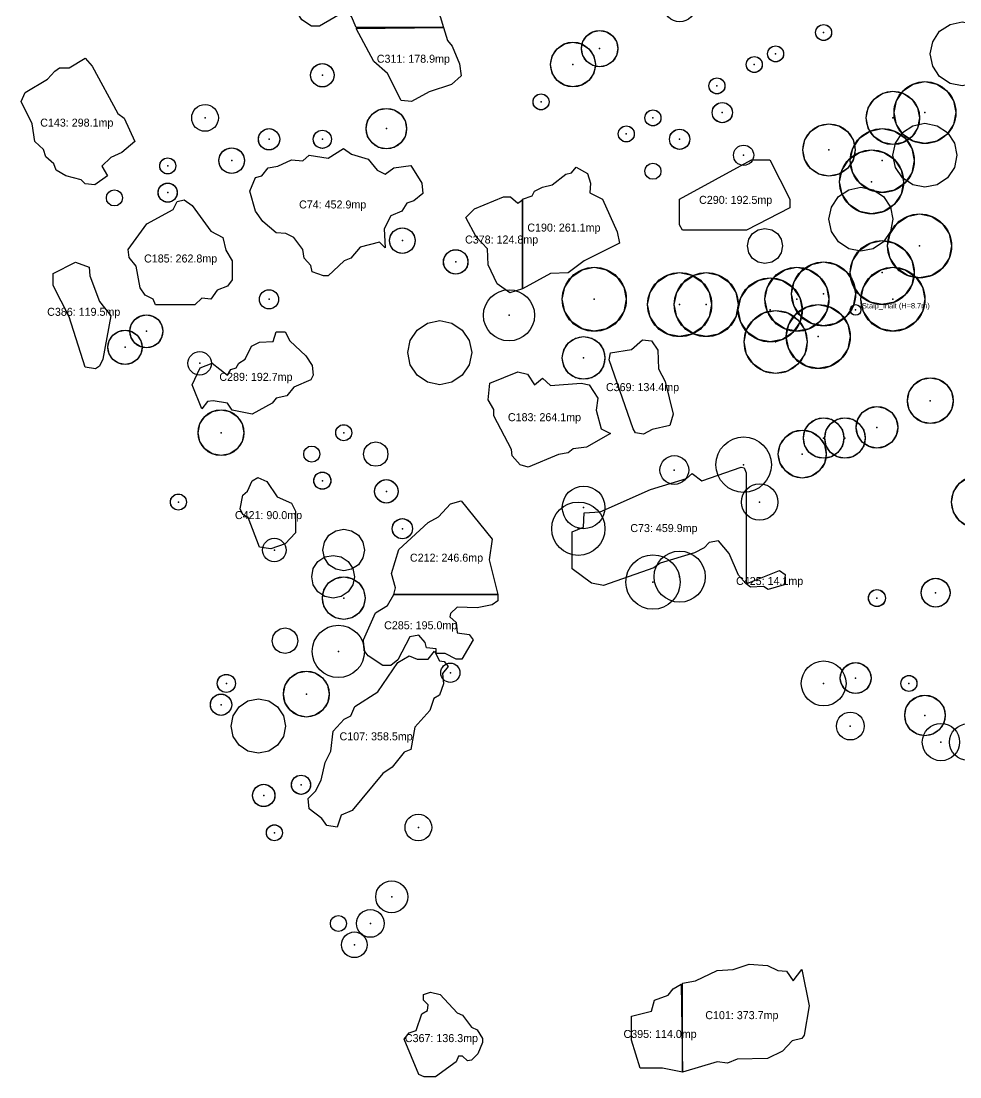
# Model space of a CAD drawing. Header units: metres. Extents: x 390541 to 400782, y 585056 to 585871.
# Drawn here: x 390572.5 to 390748.6, y 585323.4 to 585521.3 of the extents above; entities that cross this region are included whole.
import ezdxf
from ezdxf.enums import TextEntityAlignment as Align

# ---------------------------------------------------------------- set-up
doc = ezdxf.new("R2010")
doc.units = ezdxf.units.M
for name, color, linetype in [('ARBORI', 3, 'Continuous'), ('CONSTRUCTII', 1, 'Continuous'), ('STALPI', 4, 'Continuous'), ('TEXTE', 7, 'Continuous')]:
    doc.layers.add(name, color=color, linetype=linetype)

msp = doc.modelspace()

# ---------------------------------------------------------------- linework, layer by layer
at = {"layer": 'ARBORI', "color": 3}
for points in [[(390755.04, 585515.16), (390754.583, 585512.864), (390753.283, 585510.917), (390751.336, 585509.617), (390749.04, 585509.16), (390746.744, 585509.617), (390744.797, 585510.917), (390743.497, 585512.864), (390743.04, 585515.16), (390743.497, 585517.456), (390744.797, 585519.403), (390746.744, 585520.703), (390749.04, 585521.16), (390751.336, 585520.703), (390753.283, 585519.403), (390754.583, 585517.456), (390755.04, 585515.16)], [(390684.44, 585516.16), (390684.181, 585514.859), (390683.444, 585513.756), (390682.341, 585513.019), (390681.04, 585512.76), (390679.739, 585513.019), (390678.636, 585513.756), (390677.899, 585514.859), (390677.64, 585516.16), (390677.899, 585517.461), (390678.636, 585518.564), (390679.739, 585519.301), (390681.04, 585519.56), (390682.341, 585519.301), (390683.444, 585518.564), (390684.181, 585517.461), (390684.44, 585516.16)], [(390724.54, 585519.16), (390724.426, 585518.586), (390724.101, 585518.099), (390723.614, 585517.774), (390723.04, 585517.66), (390722.466, 585517.774), (390721.979, 585518.099), (390721.654, 585518.586), (390721.54, 585519.16), (390721.654, 585519.734), (390721.979, 585520.221), (390722.466, 585520.546), (390723.04, 585520.66), (390723.614, 585520.546), (390724.101, 585520.221), (390724.426, 585519.734), (390724.54, 585519.16)], [(390680.24, 585513.16), (390679.92, 585511.553), (390679.01, 585510.19), (390677.647, 585509.28), (390676.04, 585508.96), (390674.433, 585509.28), (390673.07, 585510.19), (390672.16, 585511.553), (390671.84, 585513.16), (390672.16, 585514.767), (390673.07, 585516.13), (390674.433, 585517.04), (390676.04, 585517.36), (390677.647, 585517.04), (390679.01, 585516.13), (390679.92, 585514.767), (390680.24, 585513.16)], [(390715.54, 585515.16), (390715.426, 585514.586), (390715.101, 585514.099), (390714.614, 585513.774), (390714.04, 585513.66), (390713.466, 585513.774), (390712.979, 585514.099), (390712.654, 585514.586), (390712.54, 585515.16), (390712.654, 585515.734), (390712.979, 585516.221), (390713.466, 585516.546), (390714.04, 585516.66), (390714.614, 585516.546), (390715.101, 585516.221), (390715.426, 585515.734), (390715.54, 585515.16)], [(390631.24, 585511.16), (390631.073, 585510.318), (390630.596, 585509.604), (390629.882, 585509.127), (390629.04, 585508.96), (390628.198, 585509.127), (390627.484, 585509.604), (390627.007, 585510.318), (390626.84, 585511.16), (390627.007, 585512.002), (390627.484, 585512.716), (390628.198, 585513.193), (390629.04, 585513.36), (390629.882, 585513.193), (390630.596, 585512.716), (390631.073, 585512.002), (390631.24, 585511.16)], [(390711.54, 585513.16), (390711.426, 585512.586), (390711.101, 585512.099), (390710.614, 585511.774), (390710.04, 585511.66), (390709.466, 585511.774), (390708.979, 585512.099), (390708.654, 585512.586), (390708.54, 585513.16), (390708.654, 585513.734), (390708.979, 585514.221), (390709.466, 585514.546), (390710.04, 585514.66), (390710.614, 585514.546), (390711.101, 585514.221), (390711.426, 585513.734), (390711.54, 585513.16)], [(390704.54, 585509.16), (390704.426, 585508.586), (390704.101, 585508.099), (390703.614, 585507.774), (390703.04, 585507.66), (390702.466, 585507.774), (390701.979, 585508.099), (390701.654, 585508.586), (390701.54, 585509.16), (390701.654, 585509.734), (390701.979, 585510.221), (390702.466, 585510.546), (390703.04, 585510.66), (390703.614, 585510.546), (390704.101, 585510.221), (390704.426, 585509.734), (390704.54, 585509.16)], [(390747.84, 585504.16), (390747.399, 585501.94), (390746.141, 585500.059), (390744.26, 585498.801), (390742.04, 585498.36), (390739.82, 585498.801), (390737.939, 585500.059), (390736.681, 585501.94), (390736.24, 585504.16), (390736.681, 585506.38), (390737.939, 585508.261), (390739.82, 585509.519), (390742.04, 585509.96), (390744.26, 585509.519), (390746.141, 585508.261), (390747.399, 585506.38), (390747.84, 585504.16)], [(390671.54, 585506.16), (390671.426, 585505.586), (390671.101, 585505.099), (390670.614, 585504.774), (390670.04, 585504.66), (390669.466, 585504.774), (390668.979, 585505.099), (390668.654, 585505.586), (390668.54, 585506.16), (390668.654, 585506.734), (390668.979, 585507.221), (390669.466, 585507.546), (390670.04, 585507.66), (390670.614, 585507.546), (390671.101, 585507.221), (390671.426, 585506.734), (390671.54, 585506.16)], [(390741.04, 585503.16), (390740.659, 585501.247), (390739.576, 585499.624), (390737.953, 585498.541), (390736.04, 585498.16), (390734.127, 585498.541), (390732.504, 585499.624), (390731.421, 585501.247), (390731.04, 585503.16), (390731.421, 585505.073), (390732.504, 585506.696), (390734.127, 585507.779), (390736.04, 585508.16), (390737.953, 585507.779), (390739.576, 585506.696), (390740.659, 585505.073), (390741.04, 585503.16)], [(390644.84, 585501.16), (390644.551, 585499.706), (390643.727, 585498.473), (390642.494, 585497.649), (390641.04, 585497.36), (390639.586, 585497.649), (390638.353, 585498.473), (390637.529, 585499.706), (390637.24, 585501.16), (390637.529, 585502.614), (390638.353, 585503.847), (390639.586, 585504.671), (390641.04, 585504.96), (390642.494, 585504.671), (390643.727, 585503.847), (390644.551, 585502.614), (390644.84, 585501.16)], [(390705.94, 585504.16), (390705.795, 585503.433), (390705.384, 585502.816), (390704.767, 585502.405), (390704.04, 585502.26), (390703.313, 585502.405), (390702.696, 585502.816), (390702.285, 585503.433), (390702.14, 585504.16), (390702.285, 585504.887), (390702.696, 585505.504), (390703.313, 585505.915), (390704.04, 585506.06), (390704.767, 585505.915), (390705.384, 585505.504), (390705.795, 585504.887), (390705.94, 585504.16)], [(390692.54, 585503.16), (390692.426, 585502.586), (390692.101, 585502.099), (390691.614, 585501.774), (390691.04, 585501.66), (390690.466, 585501.774), (390689.979, 585502.099), (390689.654, 585502.586), (390689.54, 585503.16), (390689.654, 585503.734), (390689.979, 585504.221), (390690.466, 585504.546), (390691.04, 585504.66), (390691.614, 585504.546), (390692.101, 585504.221), (390692.426, 585503.734), (390692.54, 585503.16)], [(390621.04, 585499.16), (390620.888, 585498.395), (390620.454, 585497.746), (390619.805, 585497.312), (390619.04, 585497.16), (390618.275, 585497.312), (390617.626, 585497.746), (390617.192, 585498.395), (390617.04, 585499.16), (390617.192, 585499.925), (390617.626, 585500.574), (390618.275, 585501.008), (390619.04, 585501.16), (390619.805, 585501.008), (390620.454, 585500.574), (390620.888, 585499.925), (390621.04, 585499.16)], [(390687.54, 585500.16), (390687.426, 585499.586), (390687.101, 585499.099), (390686.614, 585498.774), (390686.04, 585498.66), (390685.466, 585498.774), (390684.979, 585499.099), (390684.654, 585499.586), (390684.54, 585500.16), (390684.654, 585500.734), (390684.979, 585501.221), (390685.466, 585501.546), (390686.04, 585501.66), (390686.614, 585501.546), (390687.101, 585501.221), (390687.426, 585500.734), (390687.54, 585500.16)], [(390697.94, 585499.16), (390697.795, 585498.433), (390697.384, 585497.816), (390696.767, 585497.405), (390696.04, 585497.26), (390695.313, 585497.405), (390694.696, 585497.816), (390694.285, 585498.433), (390694.14, 585499.16), (390694.285, 585499.887), (390694.696, 585500.504), (390695.313, 585500.915), (390696.04, 585501.06), (390696.767, 585500.915), (390697.384, 585500.504), (390697.795, 585499.887), (390697.94, 585499.16)], [(390728.94, 585497.16), (390728.567, 585495.285), (390727.505, 585493.695), (390725.915, 585492.633), (390724.04, 585492.26), (390722.165, 585492.633), (390720.575, 585493.695), (390719.513, 585495.285), (390719.14, 585497.16), (390719.513, 585499.035), (390720.575, 585500.625), (390722.165, 585501.687), (390724.04, 585502.06), (390725.915, 585501.687), (390727.505, 585500.625), (390728.567, 585499.035), (390728.94, 585497.16)], [(390740.04, 585495.16), (390739.583, 585492.864), (390738.283, 585490.917), (390736.336, 585489.617), (390734.04, 585489.16), (390731.744, 585489.617), (390729.797, 585490.917), (390728.497, 585492.864), (390728.04, 585495.16), (390728.497, 585497.456), (390729.797, 585499.403), (390731.744, 585500.703), (390734.04, 585501.16), (390736.336, 585500.703), (390738.283, 585499.403), (390739.583, 585497.456), (390740.04, 585495.16)], [(390748.04, 585496.16), (390747.583, 585493.864), (390746.283, 585491.917), (390744.336, 585490.617), (390742.04, 585490.16), (390739.744, 585490.617), (390737.797, 585491.917), (390736.497, 585493.864), (390736.04, 585496.16), (390736.497, 585498.456), (390737.797, 585500.403), (390739.744, 585501.703), (390742.04, 585502.16), (390744.336, 585501.703), (390746.283, 585500.403), (390747.583, 585498.456), (390748.04, 585496.16)], [(390630.74, 585499.16), (390630.611, 585498.509), (390630.242, 585497.958), (390629.691, 585497.589), (390629.04, 585497.46), (390628.389, 585497.589), (390627.838, 585497.958), (390627.469, 585498.509), (390627.34, 585499.16), (390627.469, 585499.811), (390627.838, 585500.362), (390628.389, 585500.731), (390629.04, 585500.86), (390629.691, 585500.731), (390630.242, 585500.362), (390630.611, 585499.811), (390630.74, 585499.16)], [(390614.44, 585495.16), (390614.257, 585494.242), (390613.737, 585493.463), (390612.958, 585492.943), (390612.04, 585492.76), (390611.122, 585492.943), (390610.343, 585493.463), (390609.823, 585494.242), (390609.64, 585495.16), (390609.823, 585496.078), (390610.343, 585496.857), (390611.122, 585497.377), (390612.04, 585497.56), (390612.958, 585497.377), (390613.737, 585496.857), (390614.257, 585496.078), (390614.44, 585495.16)], [(390738.04, 585491.16), (390737.583, 585488.864), (390736.283, 585486.917), (390734.336, 585485.617), (390732.04, 585485.16), (390729.744, 585485.617), (390727.797, 585486.917), (390726.497, 585488.864), (390726.04, 585491.16), (390726.497, 585493.456), (390727.797, 585495.403), (390729.744, 585496.703), (390732.04, 585497.16), (390734.336, 585496.703), (390736.283, 585495.403), (390737.583, 585493.456), (390738.04, 585491.16)], [(390601.54, 585494.16), (390601.426, 585493.586), (390601.101, 585493.099), (390600.614, 585492.774), (390600.04, 585492.66), (390599.466, 585492.774), (390598.979, 585493.099), (390598.654, 585493.586), (390598.54, 585494.16), (390598.654, 585494.734), (390598.979, 585495.221), (390599.466, 585495.546), (390600.04, 585495.66), (390600.614, 585495.546), (390601.101, 585495.221), (390601.426, 585494.734), (390601.54, 585494.16)], [(390692.54, 585493.16), (390692.426, 585492.586), (390692.101, 585492.099), (390691.614, 585491.774), (390691.04, 585491.66), (390690.466, 585491.774), (390689.979, 585492.099), (390689.654, 585492.586), (390689.54, 585493.16), (390689.654, 585493.734), (390689.979, 585494.221), (390690.466, 585494.546), (390691.04, 585494.66), (390691.614, 585494.546), (390692.101, 585494.221), (390692.426, 585493.734), (390692.54, 585493.16)], [(390591.54, 585488.16), (390591.426, 585487.586), (390591.101, 585487.099), (390590.614, 585486.774), (390590.04, 585486.66), (390589.466, 585486.774), (390588.979, 585487.099), (390588.654, 585487.586), (390588.54, 585488.16), (390588.654, 585488.734), (390588.979, 585489.221), (390589.466, 585489.546), (390590.04, 585489.66), (390590.614, 585489.546), (390591.101, 585489.221), (390591.426, 585488.734), (390591.54, 585488.16)], [(390601.84, 585489.16), (390601.703, 585488.471), (390601.313, 585487.887), (390600.729, 585487.497), (390600.04, 585487.36), (390599.351, 585487.497), (390598.767, 585487.887), (390598.377, 585488.471), (390598.24, 585489.16), (390598.377, 585489.849), (390598.767, 585490.433), (390599.351, 585490.823), (390600.04, 585490.96), (390600.729, 585490.823), (390601.313, 585490.433), (390601.703, 585489.849), (390601.84, 585489.16)], [(390736.04, 585484.16), (390735.583, 585481.864), (390734.283, 585479.917), (390732.336, 585478.617), (390730.04, 585478.16), (390727.744, 585478.617), (390725.797, 585479.917), (390724.497, 585481.864), (390724.04, 585484.16), (390724.497, 585486.456), (390725.797, 585488.403), (390727.744, 585489.703), (390730.04, 585490.16), (390732.336, 585489.703), (390734.283, 585488.403), (390735.583, 585486.456), (390736.04, 585484.16)], [(390747.04, 585479.16), (390746.583, 585476.864), (390745.283, 585474.917), (390743.336, 585473.617), (390741.04, 585473.16), (390738.744, 585473.617), (390736.797, 585474.917), (390735.497, 585476.864), (390735.04, 585479.16), (390735.497, 585481.456), (390736.797, 585483.403), (390738.744, 585484.703), (390741.04, 585485.16), (390743.336, 585484.703), (390745.283, 585483.403), (390746.583, 585481.456), (390747.04, 585479.16)], [(390646.44, 585480.16), (390646.257, 585479.242), (390645.737, 585478.463), (390644.958, 585477.943), (390644.04, 585477.76), (390643.122, 585477.943), (390642.343, 585478.463), (390641.823, 585479.242), (390641.64, 585480.16), (390641.823, 585481.078), (390642.343, 585481.857), (390643.122, 585482.377), (390644.04, 585482.56), (390644.958, 585482.377), (390645.737, 585481.857), (390646.257, 585481.078), (390646.44, 585480.16)], [(390715.34, 585479.16), (390715.089, 585477.897), (390714.373, 585476.827), (390713.303, 585476.111), (390712.04, 585475.86), (390710.777, 585476.111), (390709.707, 585476.827), (390708.991, 585477.897), (390708.74, 585479.16), (390708.991, 585480.423), (390709.707, 585481.493), (390710.777, 585482.209), (390712.04, 585482.46), (390713.303, 585482.209), (390714.373, 585481.493), (390715.089, 585480.423), (390715.34, 585479.16)], [(390740.04, 585474.16), (390739.583, 585471.864), (390738.283, 585469.917), (390736.336, 585468.617), (390734.04, 585468.16), (390731.744, 585468.617), (390729.797, 585469.917), (390728.497, 585471.864), (390728.04, 585474.16), (390728.497, 585476.456), (390729.797, 585478.403), (390731.744, 585479.703), (390734.04, 585480.16), (390736.336, 585479.703), (390738.283, 585478.403), (390739.583, 585476.456), (390740.04, 585474.16)], [(390656.34, 585476.16), (390656.165, 585475.28), (390655.666, 585474.534), (390654.92, 585474.035), (390654.04, 585473.86), (390653.16, 585474.035), (390652.414, 585474.534), (390651.915, 585475.28), (390651.74, 585476.16), (390651.915, 585477.04), (390652.414, 585477.786), (390653.16, 585478.285), (390654.04, 585478.46), (390654.92, 585478.285), (390655.666, 585477.786), (390656.165, 585477.04), (390656.34, 585476.16)], [(390729.04, 585470.16), (390728.583, 585467.864), (390727.283, 585465.917), (390725.336, 585464.617), (390723.04, 585464.16), (390720.744, 585464.617), (390718.797, 585465.917), (390717.497, 585467.864), (390717.04, 585470.16), (390717.497, 585472.456), (390718.797, 585474.403), (390720.744, 585475.703), (390723.04, 585476.16), (390725.336, 585475.703), (390727.283, 585474.403), (390728.583, 585472.456), (390729.04, 585470.16)], [(390686.04, 585469.16), (390685.583, 585466.864), (390684.283, 585464.917), (390682.336, 585463.617), (390680.04, 585463.16), (390677.744, 585463.617), (390675.797, 585464.917), (390674.497, 585466.864), (390674.04, 585469.16), (390674.497, 585471.456), (390675.797, 585473.403), (390677.744, 585474.703), (390680.04, 585475.16), (390682.336, 585474.703), (390684.283, 585473.403), (390685.583, 585471.456), (390686.04, 585469.16)], [(390702.04, 585468.16), (390701.583, 585465.864), (390700.283, 585463.917), (390698.336, 585462.617), (390696.04, 585462.16), (390693.744, 585462.617), (390691.797, 585463.917), (390690.497, 585465.864), (390690.04, 585468.16), (390690.497, 585470.456), (390691.797, 585472.403), (390693.744, 585473.703), (390696.04, 585474.16), (390698.336, 585473.703), (390700.283, 585472.403), (390701.583, 585470.456), (390702.04, 585468.16)], [(390707.04, 585468.16), (390706.583, 585465.864), (390705.283, 585463.917), (390703.336, 585462.617), (390701.04, 585462.16), (390698.744, 585462.617), (390696.797, 585463.917), (390695.497, 585465.864), (390695.04, 585468.16), (390695.497, 585470.456), (390696.797, 585472.403), (390698.744, 585473.703), (390701.04, 585474.16), (390703.336, 585473.703), (390705.283, 585472.403), (390706.583, 585470.456), (390707.04, 585468.16)], [(390724.04, 585469.16), (390723.583, 585466.864), (390722.283, 585464.917), (390720.336, 585463.617), (390718.04, 585463.16), (390715.744, 585463.617), (390713.797, 585464.917), (390712.497, 585466.864), (390712.04, 585469.16), (390712.497, 585471.456), (390713.797, 585473.403), (390715.744, 585474.703), (390718.04, 585475.16), (390720.336, 585474.703), (390722.283, 585473.403), (390723.583, 585471.456), (390724.04, 585469.16)], [(390742.04, 585469.16), (390741.583, 585466.864), (390740.283, 585464.917), (390738.336, 585463.617), (390736.04, 585463.16), (390733.744, 585463.617), (390731.797, 585464.917), (390730.497, 585466.864), (390730.04, 585469.16), (390730.497, 585471.456), (390731.797, 585473.403), (390733.744, 585474.703), (390736.04, 585475.16), (390738.336, 585474.703), (390740.283, 585473.403), (390741.583, 585471.456), (390742.04, 585469.16)], [(390719.04, 585467.16), (390718.583, 585464.864), (390717.283, 585462.917), (390715.336, 585461.617), (390713.04, 585461.16), (390710.744, 585461.617), (390708.797, 585462.917), (390707.497, 585464.864), (390707.04, 585467.16), (390707.497, 585469.456), (390708.797, 585471.403), (390710.744, 585472.703), (390713.04, 585473.16), (390715.336, 585472.703), (390717.283, 585471.403), (390718.583, 585469.456), (390719.04, 585467.16)], [(390728.04, 585462.16), (390727.583, 585459.864), (390726.283, 585457.917), (390724.336, 585456.617), (390722.04, 585456.16), (390719.744, 585456.617), (390717.797, 585457.917), (390716.497, 585459.864), (390716.04, 585462.16), (390716.497, 585464.456), (390717.797, 585466.403), (390719.744, 585467.703), (390722.04, 585468.16), (390724.336, 585467.703), (390726.283, 585466.403), (390727.583, 585464.456), (390728.04, 585462.16)], [(390599.14, 585463.16), (390598.904, 585461.974), (390598.232, 585460.968), (390597.226, 585460.296), (390596.04, 585460.06), (390594.854, 585460.296), (390593.848, 585460.968), (390593.176, 585461.974), (390592.94, 585463.16), (390593.176, 585464.346), (390593.848, 585465.352), (390594.854, 585466.024), (390596.04, 585466.26), (390597.226, 585466.024), (390598.232, 585465.352), (390598.904, 585464.346), (390599.14, 585463.16)], [(390719.94, 585461.16), (390719.491, 585458.902), (390718.212, 585456.988), (390716.298, 585455.709), (390714.04, 585455.26), (390711.782, 585455.709), (390709.868, 585456.988), (390708.589, 585458.902), (390708.14, 585461.16), (390708.589, 585463.418), (390709.868, 585465.332), (390711.782, 585466.611), (390714.04, 585467.06), (390716.298, 585466.611), (390718.212, 585465.332), (390719.491, 585463.418), (390719.94, 585461.16)], [(390595.24, 585460.16), (390594.996, 585458.935), (390594.303, 585457.897), (390593.265, 585457.204), (390592.04, 585456.96), (390590.815, 585457.204), (390589.777, 585457.897), (390589.084, 585458.935), (390588.84, 585460.16), (390589.084, 585461.385), (390589.777, 585462.423), (390590.815, 585463.116), (390592.04, 585463.36), (390593.265, 585463.116), (390594.303, 585462.423), (390594.996, 585461.385), (390595.24, 585460.16)], [(390657.04, 585459.16), (390656.583, 585456.864), (390655.283, 585454.917), (390653.336, 585453.617), (390651.04, 585453.16), (390648.744, 585453.617), (390646.797, 585454.917), (390645.497, 585456.864), (390645.04, 585459.16), (390645.497, 585461.456), (390646.797, 585463.403), (390648.744, 585464.703), (390651.04, 585465.16), (390653.336, 585464.703), (390655.283, 585463.403), (390656.583, 585461.456), (390657.04, 585459.16)], [(390682.04, 585458.16), (390681.736, 585456.629), (390680.868, 585455.332), (390679.571, 585454.464), (390678.04, 585454.16), (390676.509, 585454.464), (390675.212, 585455.332), (390674.344, 585456.629), (390674.04, 585458.16), (390674.344, 585459.691), (390675.212, 585460.988), (390676.509, 585461.856), (390678.04, 585462.16), (390679.571, 585461.856), (390680.868, 585460.988), (390681.736, 585459.691), (390682.04, 585458.16)], [(390747.34, 585450.16), (390747.013, 585448.514), (390746.081, 585447.119), (390744.686, 585446.187), (390743.04, 585445.86), (390741.394, 585446.187), (390739.999, 585447.119), (390739.067, 585448.514), (390738.74, 585450.16), (390739.067, 585451.806), (390739.999, 585453.201), (390741.394, 585454.133), (390743.04, 585454.46), (390744.686, 585454.133), (390746.081, 585453.201), (390747.013, 585451.806), (390747.34, 585450.16)], [(390614.34, 585444.16), (390614.013, 585442.514), (390613.081, 585441.119), (390611.686, 585440.187), (390610.04, 585439.86), (390608.394, 585440.187), (390606.999, 585441.119), (390606.067, 585442.514), (390605.74, 585444.16), (390606.067, 585445.806), (390606.999, 585447.201), (390608.394, 585448.133), (390610.04, 585448.46), (390611.686, 585448.133), (390613.081, 585447.201), (390614.013, 585445.806), (390614.34, 585444.16)], [(390736.94, 585445.16), (390736.643, 585443.668), (390735.798, 585442.402), (390734.532, 585441.557), (390733.04, 585441.26), (390731.548, 585441.557), (390730.282, 585442.402), (390729.437, 585443.668), (390729.14, 585445.16), (390729.437, 585446.652), (390730.282, 585447.918), (390731.548, 585448.763), (390733.04, 585449.06), (390734.532, 585448.763), (390735.798, 585447.918), (390736.643, 585446.652), (390736.94, 585445.16)], [(390634.54, 585444.16), (390634.426, 585443.586), (390634.101, 585443.099), (390633.614, 585442.774), (390633.04, 585442.66), (390632.466, 585442.774), (390631.979, 585443.099), (390631.654, 585443.586), (390631.54, 585444.16), (390631.654, 585444.734), (390631.979, 585445.221), (390632.466, 585445.546), (390633.04, 585445.66), (390633.614, 585445.546), (390634.101, 585445.221), (390634.426, 585444.734), (390634.54, 585444.16)], [(390726.84, 585443.16), (390726.551, 585441.706), (390725.727, 585440.473), (390724.494, 585439.649), (390723.04, 585439.36), (390721.586, 585439.649), (390720.353, 585440.473), (390719.529, 585441.706), (390719.24, 585443.16), (390719.529, 585444.614), (390720.353, 585445.847), (390721.586, 585446.671), (390723.04, 585446.96), (390724.494, 585446.671), (390725.727, 585445.847), (390726.551, 585444.614), (390726.84, 585443.16)], [(390730.84, 585443.16), (390730.551, 585441.706), (390729.727, 585440.473), (390728.494, 585439.649), (390727.04, 585439.36), (390725.586, 585439.649), (390724.353, 585440.473), (390723.529, 585441.706), (390723.24, 585443.16), (390723.529, 585444.614), (390724.353, 585445.847), (390725.586, 585446.671), (390727.04, 585446.96), (390728.494, 585446.671), (390729.727, 585445.847), (390730.551, 585444.614), (390730.84, 585443.16)], [(390723.54, 585440.16), (390723.197, 585438.438), (390722.222, 585436.978), (390720.762, 585436.003), (390719.04, 585435.66), (390717.318, 585436.003), (390715.858, 585436.978), (390714.883, 585438.438), (390714.54, 585440.16), (390714.883, 585441.882), (390715.858, 585443.342), (390717.318, 585444.317), (390719.04, 585444.66), (390720.762, 585444.317), (390722.222, 585443.342), (390723.197, 585441.882), (390723.54, 585440.16)], [(390628.54, 585440.16), (390628.426, 585439.586), (390628.101, 585439.099), (390627.614, 585438.774), (390627.04, 585438.66), (390626.466, 585438.774), (390625.979, 585439.099), (390625.654, 585439.586), (390625.54, 585440.16), (390625.654, 585440.734), (390625.979, 585441.221), (390626.466, 585441.546), (390627.04, 585441.66), (390627.614, 585441.546), (390628.101, 585441.221), (390628.426, 585440.734), (390628.54, 585440.16)], [(390641.34, 585440.16), (390641.165, 585439.28), (390640.666, 585438.534), (390639.92, 585438.035), (390639.04, 585437.86), (390638.16, 585438.035), (390637.414, 585438.534), (390636.915, 585439.28), (390636.74, 585440.16), (390636.915, 585441.04), (390637.414, 585441.786), (390638.16, 585442.285), (390639.04, 585442.46), (390639.92, 585442.285), (390640.666, 585441.786), (390641.165, 585441.04), (390641.34, 585440.16)], [(390630.64, 585435.16), (390630.518, 585434.548), (390630.171, 585434.029), (390629.652, 585433.682), (390629.04, 585433.56), (390628.428, 585433.682), (390627.909, 585434.029), (390627.562, 585434.548), (390627.44, 585435.16), (390627.562, 585435.772), (390627.909, 585436.291), (390628.428, 585436.638), (390629.04, 585436.76), (390629.652, 585436.638), (390630.171, 585436.291), (390630.518, 585435.772), (390630.64, 585435.16)], [(390757.04, 585431.16), (390756.659, 585429.247), (390755.576, 585427.624), (390753.953, 585426.541), (390752.04, 585426.16), (390750.127, 585426.541), (390748.504, 585427.624), (390747.421, 585429.247), (390747.04, 585431.16), (390747.421, 585433.073), (390748.504, 585434.696), (390750.127, 585435.779), (390752.04, 585436.16), (390753.953, 585435.779), (390755.576, 585434.696), (390756.659, 585433.073), (390757.04, 585431.16)], [(390643.24, 585433.16), (390643.073, 585432.318), (390642.596, 585431.604), (390641.882, 585431.127), (390641.04, 585430.96), (390640.198, 585431.127), (390639.484, 585431.604), (390639.007, 585432.318), (390638.84, 585433.16), (390639.007, 585434.002), (390639.484, 585434.716), (390640.198, 585435.193), (390641.04, 585435.36), (390641.882, 585435.193), (390642.596, 585434.716), (390643.073, 585434.002), (390643.24, 585433.16)], [(390603.54, 585431.16), (390603.426, 585430.586), (390603.101, 585430.099), (390602.614, 585429.774), (390602.04, 585429.66), (390601.466, 585429.774), (390600.979, 585430.099), (390600.654, 585430.586), (390600.54, 585431.16), (390600.654, 585431.734), (390600.979, 585432.221), (390601.466, 585432.546), (390602.04, 585432.66), (390602.614, 585432.546), (390603.101, 585432.221), (390603.426, 585431.734), (390603.54, 585431.16)], [(390645.94, 585426.16), (390645.795, 585425.433), (390645.384, 585424.816), (390644.767, 585424.405), (390644.04, 585424.26), (390643.313, 585424.405), (390642.696, 585424.816), (390642.285, 585425.433), (390642.14, 585426.16), (390642.285, 585426.887), (390642.696, 585427.504), (390643.313, 585427.915), (390644.04, 585428.06), (390644.767, 585427.915), (390645.384, 585427.504), (390645.795, 585426.887), (390645.94, 585426.16)], [(390636.94, 585422.16), (390636.643, 585420.668), (390635.798, 585419.402), (390634.532, 585418.557), (390633.04, 585418.26), (390631.548, 585418.557), (390630.282, 585419.402), (390629.437, 585420.668), (390629.14, 585422.16), (390629.437, 585423.652), (390630.282, 585424.918), (390631.548, 585425.763), (390633.04, 585426.06), (390634.532, 585425.763), (390635.798, 585424.918), (390636.643, 585423.652), (390636.94, 585422.16)], [(390635.04, 585417.16), (390634.736, 585415.629), (390633.868, 585414.332), (390632.571, 585413.464), (390631.04, 585413.16), (390629.509, 585413.464), (390628.212, 585414.332), (390627.344, 585415.629), (390627.04, 585417.16), (390627.344, 585418.691), (390628.212, 585419.988), (390629.509, 585420.856), (390631.04, 585421.16), (390632.571, 585420.856), (390633.868, 585419.988), (390634.736, 585418.691), (390635.04, 585417.16)], [(390637.04, 585413.16), (390636.736, 585411.629), (390635.868, 585410.332), (390634.571, 585409.464), (390633.04, 585409.16), (390631.509, 585409.464), (390630.212, 585410.332), (390629.344, 585411.629), (390629.04, 585413.16), (390629.344, 585414.691), (390630.212, 585415.988), (390631.509, 585416.856), (390633.04, 585417.16), (390634.571, 585416.856), (390635.868, 585415.988), (390636.736, 585414.691), (390637.04, 585413.16)], [(390746.74, 585414.16), (390746.534, 585413.127), (390745.949, 585412.251), (390745.073, 585411.666), (390744.04, 585411.46), (390743.007, 585411.666), (390742.131, 585412.251), (390741.546, 585413.127), (390741.34, 585414.16), (390741.546, 585415.193), (390742.131, 585416.069), (390743.007, 585416.654), (390744.04, 585416.86), (390745.073, 585416.654), (390745.949, 585416.069), (390746.534, 585415.193), (390746.74, 585414.16)], [(390734.64, 585413.16), (390734.518, 585412.548), (390734.171, 585412.029), (390733.652, 585411.682), (390733.04, 585411.56), (390732.428, 585411.682), (390731.909, 585412.029), (390731.562, 585412.548), (390731.44, 585413.16), (390731.562, 585413.772), (390731.909, 585414.291), (390732.428, 585414.638), (390733.04, 585414.76), (390733.652, 585414.638), (390734.171, 585414.291), (390734.518, 585413.772), (390734.64, 585413.16)], [(390624.44, 585405.16), (390624.257, 585404.242), (390623.737, 585403.463), (390622.958, 585402.943), (390622.04, 585402.76), (390621.122, 585402.943), (390620.343, 585403.463), (390619.823, 585404.242), (390619.64, 585405.16), (390619.823, 585406.078), (390620.343, 585406.857), (390621.122, 585407.377), (390622.04, 585407.56), (390622.958, 585407.377), (390623.737, 585406.857), (390624.257, 585406.078), (390624.44, 585405.16)], [(390731.94, 585398.16), (390731.719, 585397.05), (390731.091, 585396.109), (390730.15, 585395.481), (390729.04, 585395.26), (390727.93, 585395.481), (390726.989, 585396.109), (390726.361, 585397.05), (390726.14, 585398.16), (390726.361, 585399.27), (390726.989, 585400.211), (390727.93, 585400.839), (390729.04, 585401.06), (390730.15, 585400.839), (390731.091, 585400.211), (390731.719, 585399.27), (390731.94, 585398.16)], [(390612.74, 585397.16), (390612.611, 585396.509), (390612.242, 585395.958), (390611.691, 585395.589), (390611.04, 585395.46), (390610.389, 585395.589), (390609.838, 585395.958), (390609.469, 585396.509), (390609.34, 585397.16), (390609.469, 585397.811), (390609.838, 585398.362), (390610.389, 585398.731), (390611.04, 585398.86), (390611.691, 585398.731), (390612.242, 585398.362), (390612.611, 585397.811), (390612.74, 585397.16)], [(390630.34, 585395.16), (390630.013, 585393.514), (390629.081, 585392.119), (390627.686, 585391.187), (390626.04, 585390.86), (390624.394, 585391.187), (390622.999, 585392.119), (390622.067, 585393.514), (390621.74, 585395.16), (390622.067, 585396.806), (390622.999, 585398.201), (390624.394, 585399.133), (390626.04, 585399.46), (390627.686, 585399.133), (390629.081, 585398.201), (390630.013, 585396.806), (390630.34, 585395.16)], [(390740.54, 585397.16), (390740.426, 585396.586), (390740.101, 585396.099), (390739.614, 585395.774), (390739.04, 585395.66), (390738.466, 585395.774), (390737.979, 585396.099), (390737.654, 585396.586), (390737.54, 585397.16), (390737.654, 585397.734), (390737.979, 585398.221), (390738.466, 585398.546), (390739.04, 585398.66), (390739.614, 585398.546), (390740.101, 585398.221), (390740.426, 585397.734), (390740.54, 585397.16)], [(390612.04, 585393.16), (390611.888, 585392.395), (390611.454, 585391.746), (390610.805, 585391.312), (390610.04, 585391.16), (390609.275, 585391.312), (390608.626, 585391.746), (390608.192, 585392.395), (390608.04, 585393.16), (390608.192, 585393.925), (390608.626, 585394.574), (390609.275, 585395.008), (390610.04, 585395.16), (390610.805, 585395.008), (390611.454, 585394.574), (390611.888, 585393.925), (390612.04, 585393.16)], [(390622.14, 585389.16), (390621.752, 585387.208), (390620.646, 585385.554), (390618.992, 585384.448), (390617.04, 585384.06), (390615.088, 585384.448), (390613.434, 585385.554), (390612.328, 585387.208), (390611.94, 585389.16), (390612.328, 585391.112), (390613.434, 585392.766), (390615.088, 585393.872), (390617.04, 585394.26), (390618.992, 585393.872), (390620.646, 585392.766), (390621.752, 585391.112), (390622.14, 585389.16)], [(390745.84, 585391.16), (390745.551, 585389.706), (390744.727, 585388.473), (390743.494, 585387.649), (390742.04, 585387.36), (390740.586, 585387.649), (390739.353, 585388.473), (390738.529, 585389.706), (390738.24, 585391.16), (390738.529, 585392.614), (390739.353, 585393.847), (390740.586, 585394.671), (390742.04, 585394.96), (390743.494, 585394.671), (390744.727, 585393.847), (390745.551, 585392.614), (390745.84, 585391.16)], [(390620.14, 585376.16), (390619.98, 585375.356), (390619.525, 585374.675), (390618.844, 585374.22), (390618.04, 585374.06), (390617.236, 585374.22), (390616.555, 585374.675), (390616.1, 585375.356), (390615.94, 585376.16), (390616.1, 585376.964), (390616.555, 585377.645), (390617.236, 585378.1), (390618.04, 585378.26), (390618.844, 585378.1), (390619.525, 585377.645), (390619.98, 585376.964), (390620.14, 585376.16)], [(390626.84, 585378.16), (390626.703, 585377.471), (390626.313, 585376.887), (390625.729, 585376.497), (390625.04, 585376.36), (390624.351, 585376.497), (390623.767, 585376.887), (390623.377, 585377.471), (390623.24, 585378.16), (390623.377, 585378.849), (390623.767, 585379.433), (390624.351, 585379.823), (390625.04, 585379.96), (390625.729, 585379.823), (390626.313, 585379.433), (390626.703, 585378.849), (390626.84, 585378.16)], [(390621.54, 585369.16), (390621.426, 585368.586), (390621.101, 585368.099), (390620.614, 585367.774), (390620.04, 585367.66), (390619.466, 585367.774), (390618.979, 585368.099), (390618.654, 585368.586), (390618.54, 585369.16), (390618.654, 585369.734), (390618.979, 585370.221), (390619.466, 585370.546), (390620.04, 585370.66), (390620.614, 585370.546), (390621.101, 585370.221), (390621.426, 585369.734), (390621.54, 585369.16)], [(390633.54, 585352.16), (390633.426, 585351.586), (390633.101, 585351.099), (390632.614, 585350.774), (390632.04, 585350.66), (390631.466, 585350.774), (390630.979, 585351.099), (390630.654, 585351.586), (390630.54, 585352.16), (390630.654, 585352.734), (390630.979, 585353.221), (390631.466, 585353.546), (390632.04, 585353.66), (390632.614, 585353.546), (390633.101, 585353.221), (390633.426, 585352.734), (390633.54, 585352.16)]]:
    msp.add_lwpolyline(points, close=True, dxfattribs=at)
for centre, radius in [((390696.04, 585524.16), 3), ((390681.04, 585516.16), 3.4), ((390723.04, 585519.16), 1.5), ((390676.04, 585513.16), 4.2), ((390714.04, 585515.16), 1.5), ((390629.04, 585511.16), 2.2), ((390710.04, 585513.16), 1.5), ((390703.04, 585509.16), 1.5), ((390742.04, 585504.16), 5.8), ((390670.04, 585506.16), 1.5), ((390736.04, 585503.16), 5), ((390607.04, 585503.16), 2.5), ((390641.04, 585501.16), 3.8), ((390704.04, 585504.16), 1.9), ((390691.04, 585503.16), 1.5), ((390619.04, 585499.16), 2), ((390686.04, 585500.16), 1.5), ((390696.04, 585499.16), 1.9), ((390724.04, 585497.16), 4.9), ((390734.04, 585495.16), 6), ((390629.04, 585499.16), 1.7), ((390612.04, 585495.16), 2.4), ((390708.04, 585496.16), 1.9), ((390732.04, 585491.16), 6), ((390600.04, 585494.16), 1.5), ((390600.04, 585489.16), 1.8), ((390741.04, 585479.16), 6), ((390644.04, 585480.16), 2.4), ((390734.04, 585474.16), 6), ((390654.04, 585476.16), 2.3), ((390723.04, 585470.16), 6), ((390680.04, 585469.16), 6), ((390696.04, 585468.16), 6), ((390701.04, 585468.16), 6), ((390718.04, 585469.16), 6), ((390736.04, 585469.16), 6), ((390713.04, 585467.16), 6), ((390619.04, 585469.16), 1.8), ((390664.04, 585466.16), 4.8), ((390722.04, 585462.16), 6), ((390596.04, 585463.16), 3.1), ((390714.04, 585461.16), 5.9), ((390592.04, 585460.16), 3.2), ((390678.04, 585458.16), 4), ((390606.04, 585457.16), 2.2), ((390743.04, 585450.16), 4.3), ((390610.04, 585444.16), 4.3), ((390733.04, 585445.16), 3.9), ((390633.04, 585444.16), 1.5), ((390723.04, 585443.16), 3.8), ((390727.04, 585443.16), 3.8), ((390719.04, 585440.16), 4.5), ((390708.04, 585438.16), 5.2), ((390695.04, 585437.16), 2.7), ((390629.04, 585435.16), 1.6), ((390752.04, 585431.16), 5), ((390641.04, 585433.16), 2.2), ((390678.04, 585430.16), 4), ((390711.04, 585431.16), 3.4), ((390602.04, 585431.16), 1.5), ((390677.04, 585426.16), 5), ((390644.04, 585426.16), 1.9), ((390620.04, 585422.16), 2.2), ((390696.04, 585417.16), 4.8), ((390691.04, 585416.16), 5.1), ((390633.04, 585413.16), 4), ((390744.04, 585414.16), 2.7), ((390733.04, 585413.16), 1.6), ((390632.04, 585403.16), 4.9), ((390653.04, 585399.16), 1.8), ((390723.04, 585397.16), 4.2), ((390729.04, 585398.16), 2.9), ((390611.04, 585397.16), 1.7), ((390626.04, 585395.16), 4.3), ((390739.04, 585397.16), 1.5), ((390610.04, 585393.16), 2), ((390742.04, 585391.16), 3.8), ((390728.04, 585389.16), 2.6), ((390745.04, 585386.16), 3.5), ((390750.04, 585386.16), 3.4), ((390618.04, 585376.16), 2.1), ((390625.04, 585378.16), 1.8), ((390647.04, 585370.16), 2.5), ((390620.04, 585369.16), 1.5), ((390642.04, 585357.16), 3), ((390638.04, 585352.16), 2.6), ((390635.04, 585348.16), 2.4)]:
    msp.add_circle(centre, radius, dxfattribs=at)
for p in [(390723.04, 585519.16), (390681.04, 585516.16), (390714.04, 585515.16), (390676.04, 585513.16), (390710.04, 585513.16), (390629.04, 585511.16), (390703.04, 585509.16), (390670.04, 585506.16), (390607.04, 585503.16), (390691.04, 585503.16), (390704.04, 585504.16), (390736.04, 585503.16), (390742.04, 585504.16), (390641.04, 585501.16), (390619.04, 585499.16), (390629.04, 585499.16), (390686.04, 585500.16), (390696.04, 585499.16), (390724.04, 585497.16), (390612.04, 585495.16), (390708.04, 585496.16), (390734.04, 585495.16), (390600.04, 585494.16), (390732.04, 585491.16), (390600.04, 585489.16), (390644.04, 585480.16), (390741.04, 585479.16), (390654.04, 585476.16), (390734.04, 585474.16), (390723.04, 585470.16), (390619.04, 585469.16), (390680.04, 585469.16), (390696.04, 585468.16), (390701.04, 585468.16), (390718.04, 585469.16), (390736.04, 585469.16), (390664.04, 585466.16), (390713.04, 585467.16), (390596.04, 585463.16), (390722.04, 585462.16), (390592.04, 585460.16), (390714.04, 585461.16), (390678.04, 585458.16), (390606.04, 585457.16), (390743.04, 585450.16), (390610.04, 585444.16), (390633.04, 585444.16), (390733.04, 585445.16), (390723.04, 585443.16), (390727.04, 585443.16), (390719.04, 585440.16), (390708.04, 585438.16), (390695.04, 585437.16), (390629.04, 585435.16), (390641.04, 585433.16), (390602.04, 585431.16), (390678.04, 585430.16), (390711.04, 585431.16), (390644.04, 585426.16), (390677.04, 585426.16), (390620.04, 585422.16), (390691.04, 585416.16), (390696.04, 585417.16), (390744.04, 585414.16), (390633.04, 585413.16), (390733.04, 585413.16), (390632.04, 585403.16), (390653.04, 585399.16), (390729.04, 585398.16), (390611.04, 585397.16), (390723.04, 585397.16), (390739.04, 585397.16), (390626.04, 585395.16), (390610.04, 585393.16), (390742.04, 585391.16), (390728.04, 585389.16), (390745.04, 585386.16), (390625.04, 585378.16), (390618.04, 585376.16), (390620.04, 585369.16), (390647.04, 585370.16), (390642.04, 585357.16), (390638.04, 585352.16), (390635.04, 585348.16)]:
    msp.add_point(p, dxfattribs=at)
at = {"layer": 'CONSTRUCTII', "color": 1}
for points in [[(390634.35, 585551.85), (390636.15, 585551.1), (390637.5, 585548.7), (390641.7, 585539.7), (390644.1, 585536.1), (390651.15, 585522.15), (390651.75, 585520.1), (390635.4, 585520.1), (390634.5, 585522.15), (390633.15, 585523.05), (390628.5, 585520.35), (390627, 585520.35), (390625.2, 585521.55), (390622.65, 585525.75), (390622.2, 585527.4), (390615.6, 585539.7), (390615, 585543.75), (390615.45, 585545.55), (390622.05, 585548.55), (390623.7, 585548.25), (390625.2, 585547.35), (390628.2, 585549.3), (390630.75, 585549.9), (390634.35, 585551.85)], [(390651.75, 585520.1), (390652.5, 585517.65), (390653.4, 585516.6), (390654.75, 585513.3), (390655.05, 585511.05), (390653.25, 585509.4), (390649.05, 585508.05), (390645.75, 585506.25), (390643.8, 585506.4), (390641.25, 585511.5), (390638.7, 585513.75), (390635.4, 585519.9), (390651.75, 585520.1)], [(390584.55, 585514.35), (390585.9, 585512.85), (390590.7, 585504), (390591.9, 585503.1), (390593.85, 585498.75), (390591.45, 585496.65), (390589.35, 585495.75), (390587.7, 585494.1), (390588.75, 585492.3), (390586.35, 585490.65), (390584.55, 585490.8), (390583.8, 585491.55), (390580.95, 585492.3), (390579.15, 585493.35), (390578.7, 585494.55), (390577.2, 585495.9), (390576.75, 585497.25), (390575.1, 585498.75), (390574.65, 585502.05), (390572.55, 585506.25), (390573.3, 585507.9), (390577.5, 585510.45), (390578.85, 585511.95), (390579.75, 585512.55), (390581.55, 585512.55), (390584.55, 585514.35)], [(390633, 585497.4), (390634.5, 585496.35), (390637.65, 585495.45), (390639.3, 585493.35), (390640.8, 585492.6), (390642.45, 585493.8), (390645.6, 585494.25), (390647.7, 585490.95), (390647.85, 585489), (390646.2, 585487.65), (390644.85, 585487.2), (390643.95, 585485.7), (390641.85, 585484.8), (390640.65, 585482.4), (390640.8, 585478.8), (390639.75, 585479.85), (390636.15, 585478.95), (390634.35, 585476.85), (390633.15, 585476.4), (390630.15, 585473.55), (390629.25, 585473.55), (390627.15, 585474.3), (390626.85, 585475.5), (390625.65, 585476.85), (390625.35, 585478.5), (390623.7, 585480.75), (390622.2, 585481.5), (390620.4, 585481.65), (390617.85, 585483.75), (390616.5, 585485.7), (390615.45, 585489.45), (390616.5, 585492), (390617.7, 585492.3), (390618.9, 585493.8), (390620.7, 585494.1), (390623.25, 585495.3), (390625.35, 585495.15), (390626.55, 585496.2), (390630.15, 585495.6), (390633, 585497.4)], [(390709.5, 585495.3), (390712.95, 585495.3), (390716.7, 585487.95), (390716.7, 585486.3), (390708.6, 585482.1), (390696.6, 585482.1), (390696, 585483.15), (390696, 585487.95), (390709.5, 585495.3)], [(390676.65, 585493.95), (390678.75, 585492.75), (390679.35, 585490.95), (390679.2, 585489.15), (390681.6, 585487.95), (390684.3, 585481.8), (390684.75, 585479.7), (390678.15, 585476.4), (390675.15, 585474.15), (390671.85, 585474), (390666.55, 585471.15), (390666.6, 585487.95), (390668.4, 585488.55), (390668.85, 585489.45), (390670.35, 585490.2), (390672.15, 585490.65), (390674.7, 585492.6), (390675.75, 585492.9), (390676.65, 585493.95)], [(390603.15, 585487.8), (390604.65, 585486.75), (390608.1, 585481.95), (390610.35, 585480.75), (390610.95, 585478.35), (390612.15, 585476.4), (390612.15, 585472.8), (390611.25, 585471.6), (390609.3, 585470.85), (390608.1, 585469.2), (390606.45, 585469.35), (390605.1, 585468.15), (390597.75, 585468.15), (390597.3, 585469.2), (390595.8, 585469.95), (390594.9, 585471.3), (390594.15, 585475.35), (390592.8, 585477), (390592.65, 585478.5), (390596.1, 585483.3), (390601.05, 585486), (390601.8, 585487.5), (390603.15, 585487.8)], [(390666.55, 585471.15), (390664.2, 585470.4), (390661.8, 585472.05), (390660.15, 585475.65), (390660, 585478.65), (390657.9, 585480.9), (390655.95, 585484.5), (390657.6, 585486.15), (390663, 585488.4), (390664.35, 585488.4), (390665.7, 585487.2), (390666.55, 585487.8), (390666.55, 585471.15)], [(390582.75, 585476.1), (390585.3, 585475.2), (390585.45, 585473.55), (390587.25, 585468.75), (390589.35, 585466.05), (390587.85, 585457.95), (390587.25, 585456.6), (390586.5, 585456.15), (390584.55, 585456.45), (390581.55, 585465.9), (390578.55, 585471.75), (390578.55, 585474), (390582.75, 585476.1)], [(390620.4, 585463.05), (390622.05, 585463.05), (390622.95, 585461.4), (390625.95, 585458.55), (390627.15, 585456.75), (390627.3, 585454.95), (390626.85, 585454.05), (390623.7, 585452.7), (390622.35, 585451.05), (390620.4, 585450.6), (390619.65, 585449.7), (390615.9, 585447.6), (390612.15, 585448.35), (390611.25, 585449.7), (390608.55, 585450.15), (390607.5, 585450), (390606.45, 585448.65), (390604.65, 585453.15), (390606.15, 585456.3), (390608.4, 585457.2), (390611.25, 585454.95), (390611.85, 585456), (390612.9, 585456.3), (390613.35, 585457.2), (390614.55, 585457.95), (390615.75, 585460.35), (390617.25, 585461.1), (390619.8, 585461.25), (390620.4, 585463.05)], [(390689.1, 585461.55), (390690.75, 585461.4), (390691.95, 585459.6), (390692.1, 585456.15), (390693.3, 585453.75), (390694.8, 585447.6), (390694.2, 585445.5), (390690.9, 585444.75), (390689.25, 585443.85), (390687.75, 585444.15), (390687.3, 585444.9), (390682.8, 585457.8), (390683.1, 585459.15), (390687, 585459.75), (390689.1, 585461.55)], [(390665.7, 585455.55), (390667.5, 585455.1), (390668.85, 585453.15), (390670.35, 585454.35), (390671.85, 585453), (390677.55, 585453.45), (390679.05, 585453.15), (390680.7, 585450.6), (390680.4, 585448.35), (390681.3, 585444.9), (390683.1, 585444), (390678.6, 585441.45), (390676.05, 585441.15), (390675.15, 585440.4), (390673.35, 585440.1), (390667.65, 585437.7), (390666.15, 585438.15), (390664.65, 585439.8), (390664.5, 585441), (390661.2, 585447.3), (390661.2, 585448.5), (390660.15, 585450.3), (390660.45, 585453.45), (390665.7, 585455.55)], [(390707.55, 585437.7), (390708.15, 585437.55), (390708.5, 585436.65), (390708.5, 585415.8), (390707.1, 585417.45), (390705.3, 585421.5), (390703.35, 585423.9), (390701.55, 585423.6), (390700.65, 585422.55), (390698.85, 585421.65), (390692.4, 585419.7), (390691.2, 585418.8), (390681.75, 585415.5), (390679.5, 585415.95), (390675.9, 585418.65), (390675.9, 585425.55), (390678, 585426.45), (390678.15, 585429.15), (390681.15, 585429.3), (390690.6, 585433.5), (390697.35, 585435.6), (390698.4, 585436.5), (390700.2, 585435.15), (390707.55, 585437.7)], [(390616.95, 585435.75), (390618.6, 585435), (390620.55, 585432.15), (390623.25, 585430.95), (390624, 585429.45), (390624, 585425.4), (390622.05, 585423.3), (390619.35, 585422.4), (390617.25, 585422.7), (390615.15, 585428.25), (390614.1, 585428.85), (390613.65, 585429.9), (390614.1, 585432.45), (390615, 585433.2), (390615.9, 585435.15), (390616.95, 585435.75)], [(390653.1, 585430.8), (390655.05, 585431.4), (390660.9, 585424.2), (390660.3, 585420.3), (390661.95, 585413.8), (390642.45, 585413.8), (390642.75, 585415.05), (390642, 585417.75), (390643.35, 585422.25), (390648.9, 585427.35), (390650.85, 585428.4), (390653.1, 585430.8)], [(390714.75, 585418.35), (390715.8, 585417.6), (390715.65, 585415.65), (390712.65, 585414.75), (390711.75, 585415.35), (390709.35, 585415.2), (390708.5, 585415.8), (390714.75, 585418.35)], [(390661.95, 585413.8), (390661.95, 585412.65), (390660.9, 585411.9), (390658.05, 585411.3), (390654.3, 585411.45), (390653.1, 585410.25), (390652.95, 585409.65), (390654.15, 585408.6), (390654.3, 585406.65), (390656.55, 585406.35), (390657.3, 585405.3), (390655.2, 585401.7), (390654.15, 585401.7), (390652.05, 585402.75), (390650.4, 585402.75), (390650.4, 585403.65), (390648.6, 585403.8), (390648.3, 585404.85), (390647.1, 585406.2), (390645.45, 585405.9), (390643.2, 585401.55), (390641.85, 585400.5), (390640.35, 585400.5), (390637.65, 585402.3), (390636.9, 585403.35), (390636.75, 585405.3), (390639, 585410.4), (390641.25, 585411.75), (390642.45, 585413.8), (390661.95, 585413.8)], [(390650.1, 585403.2), (390651, 585401.4), (390651.9, 585401.25), (390652.65, 585400.35), (390651.6, 585399), (390651.75, 585397.05), (390651, 585394.95), (390649.95, 585394.35), (390649.2, 585392.1), (390646.35, 585388.95), (390645.6, 585384.75), (390644.4, 585384.3), (390642.15, 585381.45), (390640.35, 585380.25), (390634.65, 585373.35), (390632.55, 585372.45), (390631.8, 585370.2), (390629.85, 585370.5), (390628.95, 585371.85), (390626.55, 585373.65), (390626.4, 585375.6), (390627.75, 585376.95), (390628.8, 585379.05), (390629.55, 585382.35), (390630.6, 585384.45), (390631.05, 585388.2), (390633.15, 585390.45), (390634.35, 585391.05), (390635.1, 585392.85), (390639.45, 585395.55), (390643.2, 585401.1), (390645.3, 585402.3), (390646.8, 585401.7), (390648.9, 585401.7), (390650.1, 585403.2)], [(390709.05, 585344.55), (390712.5, 585344.25), (390714.45, 585343.35), (390716.1, 585343.2), (390717.3, 585341.4), (390718.95, 585343.5), (390720.3, 585336.75), (390719.4, 585331.2), (390718.95, 585330.6), (390717.15, 585330.15), (390715.35, 585328.2), (390712.5, 585326.85), (390706.8, 585326.7), (390705, 585325.95), (390703.05, 585326.25), (390696.6, 585324.3), (390696.6, 585340.95), (390699, 585341.4), (390703.05, 585343.35), (390706.05, 585343.5), (390709.05, 585344.55)], [(390696.6, 585324.3), (390692.85, 585325.05), (390688.65, 585325.05), (390687, 585330.3), (390687, 585334.8), (390690.75, 585335.7), (390691.35, 585337.8), (390693.9, 585338.7), (390694.8, 585339.9), (390696.3, 585340.8), (390696.6, 585324.3)], [(390649.35, 585339.3), (390651.15, 585338.85), (390654.3, 585335.4), (390655.35, 585334.95), (390657, 585332.7), (390658.05, 585332.25), (390659.1, 585330.6), (390659.1, 585329.85), (390658.2, 585327.75), (390657, 585326.55), (390656.25, 585326.4), (390655.35, 585327.3), (390654.6, 585327.3), (390654.15, 585326.25), (390650.25, 585323.4), (390648.15, 585323.4), (390647.1, 585323.85), (390644.4, 585330.45), (390645.3, 585331.65), (390646.65, 585332.1), (390647.7, 585335.25), (390648.75, 585335.85), (390648.9, 585336.9), (390648, 585337.8), (390648, 585338.85), (390649.35, 585339.3)]]:
    msp.add_lwpolyline(points, close=True, dxfattribs=at)
at = {"layer": 'STALPI', "color": 4}
msp.add_circle((390729.04, 585467.16), 1, dxfattribs=at)
msp.add_point((390729.04, 585467.16), dxfattribs=at)

# ---------------------------------------------------------------- texts
at = {"layer": 'TEXTE', "color": 7}
for s, p in [('C311: 178.9mp', (390646.107, 585514.257)), ('C143: 298.1mp', (390582.995, 585502.28)), ('C74: 452.9mp', (390630.976, 585486.94)), ('C290: 192.5mp', (390706.547, 585487.803)), ('C190: 261.1mp', (390674.332, 585482.606)), ('C378: 124.8mp', (390662.654, 585480.37)), ('C185: 262.8mp', (390602.464, 585476.812)), ('C386: 119.5mp', (390584.295, 585466.815)), ('C289: 192.7mp', (390616.584, 585454.624)), ('C369: 134.4mp', (390689.079, 585452.7)), ('C183: 264.1mp', (390670.693, 585447.063)), ('C421: 90.0mp', (390618.942, 585428.709)), ('C73: 459.9mp', (390693.09, 585426.277)), ('C212: 246.6mp', (390652.321, 585420.728)), ('C425: 14.1mp', (390712.919, 585416.361)), ('C285: 195.0mp', (390647.483, 585408.059)), ('C107: 358.5mp', (390639.12, 585387.239)), ('C101: 373.7mp', (390707.704, 585334.971)), ('C367: 136.3mp', (390651.372, 585330.668)), ('C395: 114.0mp', (390692.37, 585331.448))]:
    msp.add_text(s, height=1.5, dxfattribs=at).set_placement(p, align=Align.MIDDLE_CENTER)
msp.add_text('Stalp_Inalt (H=8.7m)', height=1, dxfattribs=at).set_placement((390730.24, 585467.16), align=Align.BOTTOM_LEFT)

doc.saveas('drawing.dxf')
